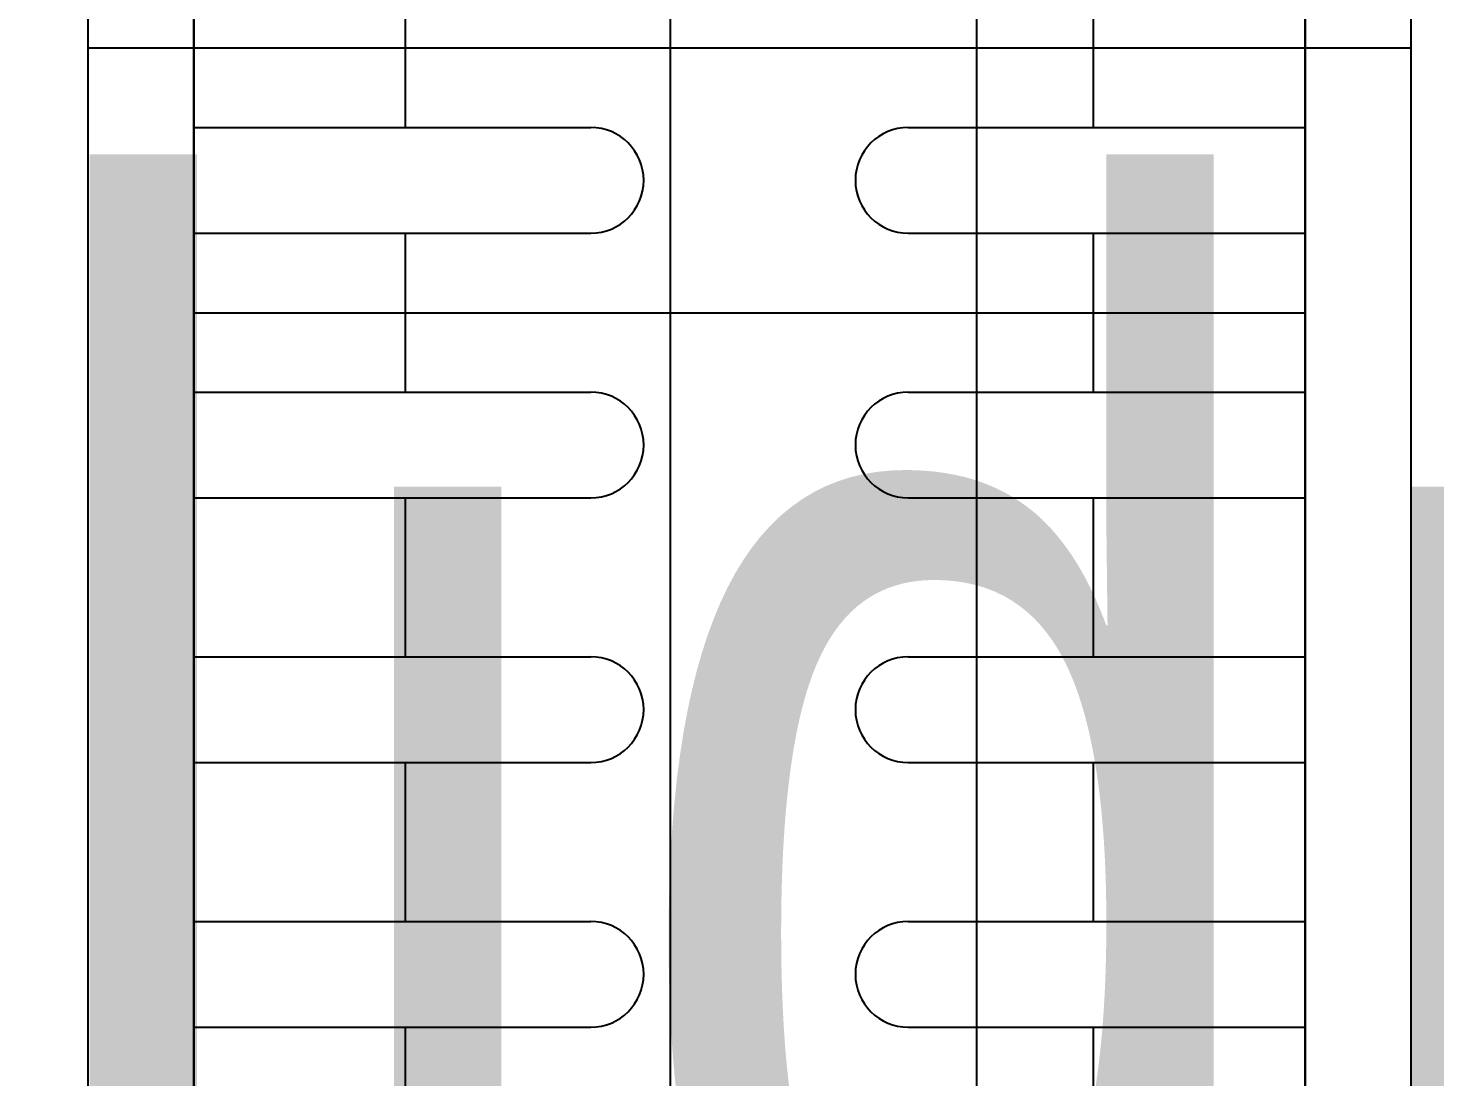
# Model space of a CAD drawing. Header units: inches. Extents: x 21 to 38546, y 13 to 15001.
# Drawn here: x 5545.92 to 5559.21, y 2339.5 to 2349.41 of the extents above; entities that cross this region are included whole.
import ezdxf

# ---------------------------------------------------------------- set-up
doc = ezdxf.new("R2010")
doc.units = ezdxf.units.IN
doc.header["$MEASUREMENT"] = 0
for name, color, linetype in [('pex_boru_dönüş', 5, 'Continuous'), ('pex_boru_gidiş', 1, 'Continuous'), ('RAST-IST-RADYATÖR-DİNAMİK BLOK', 83, 'Continuous')]:
    doc.layers.add(name, color=color, linetype=linetype)
doc.layers.add('Z_MİM_-KM-TEXT', color=8, linetype='Continuous', lineweight=25)
doc.styles.add('S1', font='arial.ttf', dxfattribs={"width": 0.75, "height": 11})

# ---------------------------------------------------------------- blocks, each defined once
blk = doc.blocks.new('IS_RADYATOR-PLAN-70')
at = {"layer": 'RAST-IST-RADYATÖR-DİNAMİK BLOK', "color": 7}
for p, q in [((60.75, 11.5), (60.75, 7.75)), ((61.75, 11.5), (61.75, 7.75)), ((63.25, 11.5), (63.25, 7.75)), ((64.25, 11.5), (64.25, 7.75)), ((65.75, 11.5), (65.75, 7.75)), ((66.75, 11.5), (66.75, 7.75)), ((60, 9.5), (60.75, 9.5)), ((61.75, 9.5), (62.5, 9.5)), ((62.5, 9.5), (63.25, 9.5)), ((64.25, 9.5), (65, 9.5)), ((65, 9.5), (65.75, 9.5)), ((66.75, 9.5), (67.5, 9.5)), ((60.75, 4.75), (60.75, 1)), ((61.75, 4.75), (61.75, 1)), ((63.25, 4.75), (63.25, 1)), ((64.25, 4.75), (64.25, 1)), ((65.75, 4.75), (65.75, 1)), ((66.75, 4.75), (66.75, 1)), ((60, 3), (60.75, 3)), ((61.75, 3), (62.5, 3)), ((62.5, 3), (63.25, 3)), ((64.25, 3), (65, 3)), ((65, 3), (65.75, 3)), ((66.75, 3), (67.5, 3))]:
    blk.add_line(p, q, dxfattribs=at)
at = {"layer": 'RAST-IST-RADYATÖR-DİNAMİK BLOK'}
for points in [[(0, 0), (70, 0), (70, 12.5), (0, 12.5)], [(2.5, 11.5), (67.5, 11.5), (67.5, 1), (2.5, 1)]]:
    blk.add_lwpolyline(points, dxfattribs=at)
at = {"layer": 'RAST-IST-RADYATÖR-DİNAMİK BLOK', "color": 7}
for centre, start, end in [((61.25, 7.75), 180, 0), ((63.75, 7.75), 180, 0), ((66.25, 7.75), 180, 0), ((61.25, 4.75), 0, 180), ((63.75, 4.75), 0, 180), ((66.25, 4.75), 0, 180)]:
    blk.add_arc(centre, 0.5, start, end, dxfattribs=at)
blk = doc.blocks.new('IS_RADYATOR-PLAN-80')
at = {"layer": 'RAST-IST-RADYATÖR-DİNAMİK BLOK', "color": 7}
for p, q in [((60.75, 11.5), (60.75, 7.75)), ((61.75, 11.5), (61.75, 7.75)), ((63.25, 11.5), (63.25, 7.75)), ((64.25, 11.5), (64.25, 7.75)), ((65.75, 11.5), (65.75, 7.75)), ((66.75, 11.5), (66.75, 7.75)), ((68.25, 11.5), (68.25, 7.75)), ((69.25, 11.5), (69.25, 7.75)), ((60, 9.5), (60.75, 9.5)), ((61.75, 9.5), (62.5, 9.5)), ((62.5, 9.5), (63.25, 9.5)), ((64.25, 9.5), (65, 9.5)), ((65, 9.5), (65.75, 9.5)), ((66.75, 9.5), (67.5, 9.5)), ((67.5, 9.5), (68.25, 9.5)), ((69.25, 9.5), (70, 9.5)), ((70, 9.5), (70.75, 9.5)), ((60.75, 4.75), (60.75, 1)), ((61.75, 4.75), (61.75, 1)), ((63.25, 4.75), (63.25, 1)), ((64.25, 4.75), (64.25, 1)), ((65.75, 4.75), (65.75, 1)), ((66.75, 4.75), (66.75, 1)), ((68.25, 4.75), (68.25, 1)), ((69.25, 4.75), (69.25, 1)), ((60, 3), (60.75, 3)), ((61.75, 3), (62.5, 3)), ((62.5, 3), (63.25, 3)), ((64.25, 3), (65, 3)), ((65, 3), (65.75, 3)), ((66.75, 3), (67.5, 3)), ((67.5, 3), (68.25, 3)), ((69.25, 3), (70, 3)), ((70, 3), (70.75, 3))]:
    blk.add_line(p, q, dxfattribs=at)
at = {"layer": 'RAST-IST-RADYATÖR-DİNAMİK BLOK'}
for points in [[(0, 0), (80, 0), (80, 12.5), (0, 12.5)], [(2.5, 11.5), (77.5, 11.5), (77.5, 1), (2.5, 1)]]:
    blk.add_lwpolyline(points, dxfattribs=at)
at = {"layer": 'RAST-IST-RADYATÖR-DİNAMİK BLOK', "color": 7}
for centre, start, end in [((61.25, 7.75), 180, 0), ((63.75, 7.75), 180, 0), ((66.25, 7.75), 180, 0), ((68.75, 7.75), 180, 0), ((61.25, 4.75), 0, 180), ((63.75, 4.75), 0, 180), ((66.25, 4.75), 0, 180), ((68.75, 4.75), 0, 180)]:
    blk.add_arc(centre, 0.5, start, end, dxfattribs=at)
blk = doc.blocks.new('IS_RADYATOR-PLAN-90')
at = {"layer": 'RAST-IST-RADYATÖR-DİNAMİK BLOK', "color": 7}
for p, q in [((60.75, 11.5), (60.75, 7.75)), ((61.75, 11.5), (61.75, 7.75)), ((63.25, 11.5), (63.25, 7.75)), ((64.25, 11.5), (64.25, 7.75)), ((65.75, 11.5), (65.75, 7.75)), ((66.75, 11.5), (66.75, 7.75)), ((68.25, 11.5), (68.25, 7.75)), ((69.25, 11.5), (69.25, 7.75)), ((60, 9.5), (60.75, 9.5)), ((61.75, 9.5), (62.5, 9.5)), ((62.5, 9.5), (63.25, 9.5)), ((64.25, 9.5), (65, 9.5)), ((65, 9.5), (65.75, 9.5)), ((66.75, 9.5), (67.5, 9.5)), ((67.5, 9.5), (68.25, 9.5)), ((69.25, 9.5), (70, 9.5)), ((70, 9.5), (70.75, 9.5)), ((60.75, 4.75), (60.75, 1)), ((61.75, 4.75), (61.75, 1)), ((63.25, 4.75), (63.25, 1)), ((64.25, 4.75), (64.25, 1)), ((65.75, 4.75), (65.75, 1)), ((66.75, 4.75), (66.75, 1)), ((68.25, 4.75), (68.25, 1)), ((69.25, 4.75), (69.25, 1)), ((60, 3), (60.75, 3)), ((61.75, 3), (62.5, 3)), ((62.5, 3), (63.25, 3)), ((64.25, 3), (65, 3)), ((65, 3), (65.75, 3)), ((66.75, 3), (67.5, 3)), ((67.5, 3), (68.25, 3)), ((69.25, 3), (70, 3)), ((70, 3), (70.75, 3))]:
    blk.add_line(p, q, dxfattribs=at)
at = {"layer": 'RAST-IST-RADYATÖR-DİNAMİK BLOK'}
for points in [[(0, 0), (90, 0), (90, 12.5), (0, 12.5)], [(2.5, 11.5), (87.5, 11.5), (87.5, 1), (2.5, 1)]]:
    blk.add_lwpolyline(points, dxfattribs=at)
at = {"layer": 'RAST-IST-RADYATÖR-DİNAMİK BLOK', "color": 7}
for centre, start, end in [((61.25, 7.75), 180, 0), ((63.75, 7.75), 180, 0), ((66.25, 7.75), 180, 0), ((68.75, 7.75), 180, 0), ((61.25, 4.75), 0, 180), ((63.75, 4.75), 0, 180), ((66.25, 4.75), 0, 180), ((68.75, 4.75), 0, 180)]:
    blk.add_arc(centre, 0.5, start, end, dxfattribs=at)
blk = doc.blocks.new('IS_RADYATOR-PLAN-100')
at = {"layer": 'RAST-IST-RADYATÖR-DİNAMİK BLOK', "color": 7}
for p, q in [((60.75, 11.5), (60.75, 7.75)), ((61.75, 11.5), (61.75, 7.75)), ((63.25, 11.5), (63.25, 7.75)), ((64.25, 11.5), (64.25, 7.75)), ((65.75, 11.5), (65.75, 7.75)), ((66.75, 11.5), (66.75, 7.75)), ((68.25, 11.5), (68.25, 7.75)), ((69.25, 11.5), (69.25, 7.75)), ((60, 9.5), (60.75, 9.5)), ((61.75, 9.5), (62.5, 9.5)), ((62.5, 9.5), (63.25, 9.5)), ((64.25, 9.5), (65, 9.5)), ((65, 9.5), (65.75, 9.5)), ((66.75, 9.5), (67.5, 9.5)), ((67.5, 9.5), (68.25, 9.5)), ((69.25, 9.5), (70, 9.5)), ((70, 9.5), (70.75, 9.5)), ((60.75, 4.75), (60.75, 1)), ((61.75, 4.75), (61.75, 1)), ((63.25, 4.75), (63.25, 1)), ((64.25, 4.75), (64.25, 1)), ((65.75, 4.75), (65.75, 1)), ((66.75, 4.75), (66.75, 1)), ((68.25, 4.75), (68.25, 1)), ((69.25, 4.75), (69.25, 1)), ((60, 3), (60.75, 3)), ((61.75, 3), (62.5, 3)), ((62.5, 3), (63.25, 3)), ((64.25, 3), (65, 3)), ((65, 3), (65.75, 3)), ((66.75, 3), (67.5, 3)), ((67.5, 3), (68.25, 3)), ((69.25, 3), (70, 3)), ((70, 3), (70.75, 3))]:
    blk.add_line(p, q, dxfattribs=at)
at = {"layer": 'RAST-IST-RADYATÖR-DİNAMİK BLOK'}
for points in [[(0, 0), (100, 0), (100, 12.5), (0, 12.5)], [(2.5, 11.5), (97.5, 11.5), (97.5, 1), (2.5, 1)]]:
    blk.add_lwpolyline(points, dxfattribs=at)
at = {"layer": 'RAST-IST-RADYATÖR-DİNAMİK BLOK', "color": 7}
for centre, start, end in [((61.25, 7.75), 180, 0), ((63.75, 7.75), 180, 0), ((66.25, 7.75), 180, 0), ((68.75, 7.75), 180, 0), ((61.25, 4.75), 0, 180), ((63.75, 4.75), 0, 180), ((66.25, 4.75), 0, 180), ((68.75, 4.75), 0, 180)]:
    blk.add_arc(centre, 0.5, start, end, dxfattribs=at)
blk = doc.blocks.new('IS_RADYATOR-PLAN-110')
at = {"layer": 'RAST-IST-RADYATÖR-DİNAMİK BLOK', "color": 7}
for p, q in [((60.75, 11.5), (60.75, 7.75)), ((61.75, 11.5), (61.75, 7.75)), ((63.25, 11.5), (63.25, 7.75)), ((64.25, 11.5), (64.25, 7.75)), ((65.75, 11.5), (65.75, 7.75)), ((66.75, 11.5), (66.75, 7.75)), ((68.25, 11.5), (68.25, 7.75)), ((69.25, 11.5), (69.25, 7.75)), ((60, 9.5), (60.75, 9.5)), ((61.75, 9.5), (62.5, 9.5)), ((62.5, 9.5), (63.25, 9.5)), ((64.25, 9.5), (65, 9.5)), ((65, 9.5), (65.75, 9.5)), ((66.75, 9.5), (67.5, 9.5)), ((67.5, 9.5), (68.25, 9.5)), ((69.25, 9.5), (70, 9.5)), ((70, 9.5), (70.75, 9.5)), ((60.75, 4.75), (60.75, 1)), ((61.75, 4.75), (61.75, 1)), ((63.25, 4.75), (63.25, 1)), ((64.25, 4.75), (64.25, 1)), ((65.75, 4.75), (65.75, 1)), ((66.75, 4.75), (66.75, 1)), ((68.25, 4.75), (68.25, 1)), ((69.25, 4.75), (69.25, 1)), ((60, 3), (60.75, 3)), ((61.75, 3), (62.5, 3)), ((62.5, 3), (63.25, 3)), ((64.25, 3), (65, 3)), ((65, 3), (65.75, 3)), ((66.75, 3), (67.5, 3)), ((67.5, 3), (68.25, 3)), ((69.25, 3), (70, 3)), ((70, 3), (70.75, 3))]:
    blk.add_line(p, q, dxfattribs=at)
at = {"layer": 'RAST-IST-RADYATÖR-DİNAMİK BLOK'}
for points in [[(0, 0), (110, 0), (110, 12.5), (0, 12.5)], [(2.5, 11.5), (107.5, 11.5), (107.5, 1), (2.5, 1)]]:
    blk.add_lwpolyline(points, dxfattribs=at)
at = {"layer": 'RAST-IST-RADYATÖR-DİNAMİK BLOK', "color": 7}
for centre, start, end in [((61.25, 7.75), 180, 0), ((63.75, 7.75), 180, 0), ((66.25, 7.75), 180, 0), ((68.75, 7.75), 180, 0), ((61.25, 4.75), 0, 180), ((63.75, 4.75), 0, 180), ((66.25, 4.75), 0, 180), ((68.75, 4.75), 0, 180)]:
    blk.add_arc(centre, 0.5, start, end, dxfattribs=at)
blk = doc.blocks.new('IS_RADYATOR-PLAN-120')
at = {"layer": 'RAST-IST-RADYATÖR-DİNAMİK BLOK', "color": 7}
for p, q in [((60.75, 11.5), (60.75, 7.75)), ((61.75, 11.5), (61.75, 7.75)), ((63.25, 11.5), (63.25, 7.75)), ((64.25, 11.5), (64.25, 7.75)), ((65.75, 11.5), (65.75, 7.75)), ((66.75, 11.5), (66.75, 7.75)), ((68.25, 11.5), (68.25, 7.75)), ((69.25, 11.5), (69.25, 7.75)), ((60, 9.5), (60.75, 9.5)), ((61.75, 9.5), (62.5, 9.5)), ((62.5, 9.5), (63.25, 9.5)), ((64.25, 9.5), (65, 9.5)), ((65, 9.5), (65.75, 9.5)), ((66.75, 9.5), (67.5, 9.5)), ((67.5, 9.5), (68.25, 9.5)), ((69.25, 9.5), (70, 9.5)), ((70, 9.5), (70.75, 9.5)), ((60.75, 4.75), (60.75, 1)), ((61.75, 4.75), (61.75, 1)), ((63.25, 4.75), (63.25, 1)), ((64.25, 4.75), (64.25, 1)), ((65.75, 4.75), (65.75, 1)), ((66.75, 4.75), (66.75, 1)), ((68.25, 4.75), (68.25, 1)), ((69.25, 4.75), (69.25, 1)), ((60, 3), (60.75, 3)), ((61.75, 3), (62.5, 3)), ((62.5, 3), (63.25, 3)), ((64.25, 3), (65, 3)), ((65, 3), (65.75, 3)), ((66.75, 3), (67.5, 3)), ((67.5, 3), (68.25, 3)), ((69.25, 3), (70, 3)), ((70, 3), (70.75, 3))]:
    blk.add_line(p, q, dxfattribs=at)
at = {"layer": 'RAST-IST-RADYATÖR-DİNAMİK BLOK'}
for points in [[(0, 0), (120, 0), (120, 12.5), (0, 12.5)], [(2.5, 11.5), (117.5, 11.5), (117.5, 1), (2.5, 1)]]:
    blk.add_lwpolyline(points, dxfattribs=at)
at = {"layer": 'RAST-IST-RADYATÖR-DİNAMİK BLOK', "color": 7}
for centre, start, end in [((61.25, 7.75), 180, 0), ((63.75, 7.75), 180, 0), ((66.25, 7.75), 180, 0), ((68.75, 7.75), 180, 0), ((61.25, 4.75), 0, 180), ((63.75, 4.75), 0, 180), ((66.25, 4.75), 0, 180), ((68.75, 4.75), 0, 180)]:
    blk.add_arc(centre, 0.5, start, end, dxfattribs=at)
blk = doc.blocks.new('IS_RADYATOR-PLAN-130')
at = {"layer": 'RAST-IST-RADYATÖR-DİNAMİK BLOK', "color": 7}
for p, q in [((60.75, 11.5), (60.75, 7.75)), ((61.75, 11.5), (61.75, 7.75)), ((63.25, 11.5), (63.25, 7.75)), ((64.25, 11.5), (64.25, 7.75)), ((65.75, 11.5), (65.75, 7.75)), ((66.75, 11.5), (66.75, 7.75)), ((68.25, 11.5), (68.25, 7.75)), ((69.25, 11.5), (69.25, 7.75)), ((60, 9.5), (60.75, 9.5)), ((61.75, 9.5), (62.5, 9.5)), ((62.5, 9.5), (63.25, 9.5)), ((64.25, 9.5), (65, 9.5)), ((65, 9.5), (65.75, 9.5)), ((66.75, 9.5), (67.5, 9.5)), ((67.5, 9.5), (68.25, 9.5)), ((69.25, 9.5), (70, 9.5)), ((70, 9.5), (70.75, 9.5)), ((60.75, 4.75), (60.75, 1)), ((61.75, 4.75), (61.75, 1)), ((63.25, 4.75), (63.25, 1)), ((64.25, 4.75), (64.25, 1)), ((65.75, 4.75), (65.75, 1)), ((66.75, 4.75), (66.75, 1)), ((68.25, 4.75), (68.25, 1)), ((69.25, 4.75), (69.25, 1)), ((60, 3), (60.75, 3)), ((61.75, 3), (62.5, 3)), ((62.5, 3), (63.25, 3)), ((64.25, 3), (65, 3)), ((65, 3), (65.75, 3)), ((66.75, 3), (67.5, 3)), ((67.5, 3), (68.25, 3)), ((69.25, 3), (70, 3)), ((70, 3), (70.75, 3))]:
    blk.add_line(p, q, dxfattribs=at)
at = {"layer": 'RAST-IST-RADYATÖR-DİNAMİK BLOK'}
for points in [[(0, 0), (130, 0), (130, 12.5), (0, 12.5)], [(2.5, 11.5), (127.5, 11.5), (127.5, 1), (2.5, 1)]]:
    blk.add_lwpolyline(points, dxfattribs=at)
at = {"layer": 'RAST-IST-RADYATÖR-DİNAMİK BLOK', "color": 7}
for centre, start, end in [((61.25, 7.75), 180, 0), ((63.75, 7.75), 180, 0), ((66.25, 7.75), 180, 0), ((68.75, 7.75), 180, 0), ((61.25, 4.75), 0, 180), ((63.75, 4.75), 0, 180), ((66.25, 4.75), 0, 180), ((68.75, 4.75), 0, 180)]:
    blk.add_arc(centre, 0.5, start, end, dxfattribs=at)
blk = doc.blocks.new('IS_RADYATOR-PLAN-140')
at = {"layer": 'RAST-IST-RADYATÖR-DİNAMİK BLOK', "color": 7}
for p, q in [((60.75, 11.5), (60.75, 7.75)), ((61.75, 11.5), (61.75, 7.75)), ((63.25, 11.5), (63.25, 7.75)), ((64.25, 11.5), (64.25, 7.75)), ((65.75, 11.5), (65.75, 7.75)), ((66.75, 11.5), (66.75, 7.75)), ((68.25, 11.5), (68.25, 7.75)), ((69.25, 11.5), (69.25, 7.75)), ((60, 9.5), (60.75, 9.5)), ((61.75, 9.5), (62.5, 9.5)), ((62.5, 9.5), (63.25, 9.5)), ((64.25, 9.5), (65, 9.5)), ((65, 9.5), (65.75, 9.5)), ((66.75, 9.5), (67.5, 9.5)), ((67.5, 9.5), (68.25, 9.5)), ((69.25, 9.5), (70, 9.5)), ((70, 9.5), (70.75, 9.5)), ((60.75, 4.75), (60.75, 1)), ((61.75, 4.75), (61.75, 1)), ((63.25, 4.75), (63.25, 1)), ((64.25, 4.75), (64.25, 1)), ((65.75, 4.75), (65.75, 1)), ((66.75, 4.75), (66.75, 1)), ((68.25, 4.75), (68.25, 1)), ((69.25, 4.75), (69.25, 1)), ((60, 3), (60.75, 3)), ((61.75, 3), (62.5, 3)), ((62.5, 3), (63.25, 3)), ((64.25, 3), (65, 3)), ((65, 3), (65.75, 3)), ((66.75, 3), (67.5, 3)), ((67.5, 3), (68.25, 3)), ((69.25, 3), (70, 3)), ((70, 3), (70.75, 3))]:
    blk.add_line(p, q, dxfattribs=at)
at = {"layer": 'RAST-IST-RADYATÖR-DİNAMİK BLOK'}
for points in [[(0, 0), (140, 0), (140, 12.5), (0, 12.5)], [(2.5, 11.5), (137.5, 11.5), (137.5, 1), (2.5, 1)]]:
    blk.add_lwpolyline(points, dxfattribs=at)
at = {"layer": 'RAST-IST-RADYATÖR-DİNAMİK BLOK', "color": 7}
for centre, start, end in [((61.25, 7.75), 180, 0), ((63.75, 7.75), 180, 0), ((66.25, 7.75), 180, 0), ((68.75, 7.75), 180, 0), ((61.25, 4.75), 0, 180), ((63.75, 4.75), 0, 180), ((66.25, 4.75), 0, 180), ((68.75, 4.75), 0, 180)]:
    blk.add_arc(centre, 0.5, start, end, dxfattribs=at)
blk = doc.blocks.new('IS_RADYATOR-PLAN-150')
at = {"layer": 'RAST-IST-RADYATÖR-DİNAMİK BLOK', "color": 7}
for p, q in [((60.75, 11.5), (60.75, 7.75)), ((61.75, 11.5), (61.75, 7.75)), ((63.25, 11.5), (63.25, 7.75)), ((64.25, 11.5), (64.25, 7.75)), ((65.75, 11.5), (65.75, 7.75)), ((66.75, 11.5), (66.75, 7.75)), ((68.25, 11.5), (68.25, 7.75)), ((69.25, 11.5), (69.25, 7.75)), ((60, 9.5), (60.75, 9.5)), ((61.75, 9.5), (62.5, 9.5)), ((62.5, 9.5), (63.25, 9.5)), ((64.25, 9.5), (65, 9.5)), ((65, 9.5), (65.75, 9.5)), ((66.75, 9.5), (67.5, 9.5)), ((67.5, 9.5), (68.25, 9.5)), ((69.25, 9.5), (70, 9.5)), ((70, 9.5), (70.75, 9.5)), ((60.75, 4.75), (60.75, 1)), ((61.75, 4.75), (61.75, 1)), ((63.25, 4.75), (63.25, 1)), ((64.25, 4.75), (64.25, 1)), ((65.75, 4.75), (65.75, 1)), ((66.75, 4.75), (66.75, 1)), ((68.25, 4.75), (68.25, 1)), ((69.25, 4.75), (69.25, 1)), ((60, 3), (60.75, 3)), ((61.75, 3), (62.5, 3)), ((62.5, 3), (63.25, 3)), ((64.25, 3), (65, 3)), ((65, 3), (65.75, 3)), ((66.75, 3), (67.5, 3)), ((67.5, 3), (68.25, 3)), ((69.25, 3), (70, 3)), ((70, 3), (70.75, 3))]:
    blk.add_line(p, q, dxfattribs=at)
at = {"layer": 'RAST-IST-RADYATÖR-DİNAMİK BLOK'}
for points in [[(-5, 0), (145, 0), (145, 12.5), (-5, 12.5)], [(-2.5, 11.5), (142.5, 11.5), (142.5, 1), (-2.5, 1)]]:
    blk.add_lwpolyline(points, dxfattribs=at)
at = {"layer": 'RAST-IST-RADYATÖR-DİNAMİK BLOK', "color": 7}
for centre, start, end in [((61.25, 7.75), 180, 0), ((63.75, 7.75), 180, 0), ((66.25, 7.75), 180, 0), ((68.75, 7.75), 180, 0), ((61.25, 4.75), 0, 180), ((63.75, 4.75), 0, 180), ((66.25, 4.75), 0, 180), ((68.75, 4.75), 0, 180)]:
    blk.add_arc(centre, 0.5, start, end, dxfattribs=at)
blk = doc.blocks.new('IS_RADYATOR-PLAN-160')
at = {"layer": 'RAST-IST-RADYATÖR-DİNAMİK BLOK', "color": 7}
for p, q in [((60.75, 11.5), (60.75, 7.75)), ((61.75, 11.5), (61.75, 7.75)), ((63.25, 11.5), (63.25, 7.75)), ((64.25, 11.5), (64.25, 7.75)), ((65.75, 11.5), (65.75, 7.75)), ((66.75, 11.5), (66.75, 7.75)), ((68.25, 11.5), (68.25, 7.75)), ((69.25, 11.5), (69.25, 7.75)), ((60, 9.5), (60.75, 9.5)), ((61.75, 9.5), (62.5, 9.5)), ((62.5, 9.5), (63.25, 9.5)), ((64.25, 9.5), (65, 9.5)), ((65, 9.5), (65.75, 9.5)), ((66.75, 9.5), (67.5, 9.5)), ((67.5, 9.5), (68.25, 9.5)), ((69.25, 9.5), (70, 9.5)), ((70, 9.5), (70.75, 9.5)), ((60.75, 4.75), (60.75, 1)), ((61.75, 4.75), (61.75, 1)), ((63.25, 4.75), (63.25, 1)), ((64.25, 4.75), (64.25, 1)), ((65.75, 4.75), (65.75, 1)), ((66.75, 4.75), (66.75, 1)), ((68.25, 4.75), (68.25, 1)), ((69.25, 4.75), (69.25, 1)), ((60, 3), (60.75, 3)), ((61.75, 3), (62.5, 3)), ((62.5, 3), (63.25, 3)), ((64.25, 3), (65, 3)), ((65, 3), (65.75, 3)), ((66.75, 3), (67.5, 3)), ((67.5, 3), (68.25, 3)), ((69.25, 3), (70, 3)), ((70, 3), (70.75, 3))]:
    blk.add_line(p, q, dxfattribs=at)
at = {"layer": 'RAST-IST-RADYATÖR-DİNAMİK BLOK'}
for points in [[(-5, 0), (155, 0), (155, 12.5), (-5, 12.5)], [(-2.5, 11.5), (152.5, 11.5), (152.5, 1), (-2.5, 1)]]:
    blk.add_lwpolyline(points, dxfattribs=at)
at = {"layer": 'RAST-IST-RADYATÖR-DİNAMİK BLOK', "color": 7}
for centre, start, end in [((61.25, 7.75), 180, 0), ((63.75, 7.75), 180, 0), ((66.25, 7.75), 180, 0), ((68.75, 7.75), 180, 0), ((61.25, 4.75), 0, 180), ((63.75, 4.75), 0, 180), ((66.25, 4.75), 0, 180), ((68.75, 4.75), 0, 180)]:
    blk.add_arc(centre, 0.5, start, end, dxfattribs=at)
blk = doc.blocks.new('IS_RADYATOR-PLAN-170')
at = {"layer": 'RAST-IST-RADYATÖR-DİNAMİK BLOK', "color": 7}
for p, q in [((60.75, 11.5), (60.75, 7.75)), ((61.75, 11.5), (61.75, 7.75)), ((63.25, 11.5), (63.25, 7.75)), ((64.25, 11.5), (64.25, 7.75)), ((65.75, 11.5), (65.75, 7.75)), ((66.75, 11.5), (66.75, 7.75)), ((68.25, 11.5), (68.25, 7.75)), ((69.25, 11.5), (69.25, 7.75)), ((60, 9.5), (60.75, 9.5)), ((61.75, 9.5), (62.5, 9.5)), ((62.5, 9.5), (63.25, 9.5)), ((64.25, 9.5), (65, 9.5)), ((65, 9.5), (65.75, 9.5)), ((66.75, 9.5), (67.5, 9.5)), ((67.5, 9.5), (68.25, 9.5)), ((69.25, 9.5), (70, 9.5)), ((70, 9.5), (70.75, 9.5)), ((60.75, 4.75), (60.75, 1)), ((61.75, 4.75), (61.75, 1)), ((63.25, 4.75), (63.25, 1)), ((64.25, 4.75), (64.25, 1)), ((65.75, 4.75), (65.75, 1)), ((66.75, 4.75), (66.75, 1)), ((68.25, 4.75), (68.25, 1)), ((69.25, 4.75), (69.25, 1)), ((60, 3), (60.75, 3)), ((61.75, 3), (62.5, 3)), ((62.5, 3), (63.25, 3)), ((64.25, 3), (65, 3)), ((65, 3), (65.75, 3)), ((66.75, 3), (67.5, 3)), ((67.5, 3), (68.25, 3)), ((69.25, 3), (70, 3)), ((70, 3), (70.75, 3))]:
    blk.add_line(p, q, dxfattribs=at)
at = {"layer": 'RAST-IST-RADYATÖR-DİNAMİK BLOK'}
for points in [[(-5, 0), (165, 0), (165, 12.5), (-5, 12.5)], [(-2.5, 11.5), (162.5, 11.5), (162.5, 1), (-2.5, 1)]]:
    blk.add_lwpolyline(points, dxfattribs=at)
at = {"layer": 'RAST-IST-RADYATÖR-DİNAMİK BLOK', "color": 7}
for centre, start, end in [((61.25, 7.75), 180, 0), ((63.75, 7.75), 180, 0), ((66.25, 7.75), 180, 0), ((68.75, 7.75), 180, 0), ((61.25, 4.75), 0, 180), ((63.75, 4.75), 0, 180), ((66.25, 4.75), 0, 180), ((68.75, 4.75), 0, 180)]:
    blk.add_arc(centre, 0.5, start, end, dxfattribs=at)
blk = doc.blocks.new('IS_RADYATOR-PLAN-180')
at = {"layer": 'RAST-IST-RADYATÖR-DİNAMİK BLOK', "color": 7}
for p, q in [((60.75, 11.5), (60.75, 7.75)), ((61.75, 11.5), (61.75, 7.75)), ((63.25, 11.5), (63.25, 7.75)), ((64.25, 11.5), (64.25, 7.75)), ((65.75, 11.5), (65.75, 7.75)), ((66.75, 11.5), (66.75, 7.75)), ((68.25, 11.5), (68.25, 7.75)), ((69.25, 11.5), (69.25, 7.75)), ((60, 9.5), (60.75, 9.5)), ((61.75, 9.5), (62.5, 9.5)), ((62.5, 9.5), (63.25, 9.5)), ((64.25, 9.5), (65, 9.5)), ((65, 9.5), (65.75, 9.5)), ((66.75, 9.5), (67.5, 9.5)), ((67.5, 9.5), (68.25, 9.5)), ((69.25, 9.5), (70, 9.5)), ((70, 9.5), (70.75, 9.5)), ((60.75, 4.75), (60.75, 1)), ((61.75, 4.75), (61.75, 1)), ((63.25, 4.75), (63.25, 1)), ((64.25, 4.75), (64.25, 1)), ((65.75, 4.75), (65.75, 1)), ((66.75, 4.75), (66.75, 1)), ((68.25, 4.75), (68.25, 1)), ((69.25, 4.75), (69.25, 1)), ((60, 3), (60.75, 3)), ((61.75, 3), (62.5, 3)), ((62.5, 3), (63.25, 3)), ((64.25, 3), (65, 3)), ((65, 3), (65.75, 3)), ((66.75, 3), (67.5, 3)), ((67.5, 3), (68.25, 3)), ((69.25, 3), (70, 3)), ((70, 3), (70.75, 3))]:
    blk.add_line(p, q, dxfattribs=at)
at = {"layer": 'RAST-IST-RADYATÖR-DİNAMİK BLOK'}
for points in [[(-5, 0), (175, 0), (175, 12.5), (-5, 12.5)], [(-2.5, 11.5), (172.5, 11.5), (172.5, 1), (-2.5, 1)]]:
    blk.add_lwpolyline(points, dxfattribs=at)
at = {"layer": 'RAST-IST-RADYATÖR-DİNAMİK BLOK', "color": 7}
for centre, start, end in [((61.25, 7.75), 180, 0), ((63.75, 7.75), 180, 0), ((66.25, 7.75), 180, 0), ((68.75, 7.75), 180, 0), ((61.25, 4.75), 0, 180), ((63.75, 4.75), 0, 180), ((66.25, 4.75), 0, 180), ((68.75, 4.75), 0, 180)]:
    blk.add_arc(centre, 0.5, start, end, dxfattribs=at)
blk = doc.blocks.new('IS_RADYATOR-PLAN-190')
at = {"layer": 'RAST-IST-RADYATÖR-DİNAMİK BLOK', "color": 7}
for p, q in [((60.75, 11.5), (60.75, 7.75)), ((61.75, 11.5), (61.75, 7.75)), ((63.25, 11.5), (63.25, 7.75)), ((64.25, 11.5), (64.25, 7.75)), ((65.75, 11.5), (65.75, 7.75)), ((66.75, 11.5), (66.75, 7.75)), ((68.25, 11.5), (68.25, 7.75)), ((69.25, 11.5), (69.25, 7.75)), ((60, 9.5), (60.75, 9.5)), ((61.75, 9.5), (62.5, 9.5)), ((62.5, 9.5), (63.25, 9.5)), ((64.25, 9.5), (65, 9.5)), ((65, 9.5), (65.75, 9.5)), ((66.75, 9.5), (67.5, 9.5)), ((67.5, 9.5), (68.25, 9.5)), ((69.25, 9.5), (70, 9.5)), ((70, 9.5), (70.75, 9.5)), ((60.75, 4.75), (60.75, 1)), ((61.75, 4.75), (61.75, 1)), ((63.25, 4.75), (63.25, 1)), ((64.25, 4.75), (64.25, 1)), ((65.75, 4.75), (65.75, 1)), ((66.75, 4.75), (66.75, 1)), ((68.25, 4.75), (68.25, 1)), ((69.25, 4.75), (69.25, 1)), ((60, 3), (60.75, 3)), ((61.75, 3), (62.5, 3)), ((62.5, 3), (63.25, 3)), ((64.25, 3), (65, 3)), ((65, 3), (65.75, 3)), ((66.75, 3), (67.5, 3)), ((67.5, 3), (68.25, 3)), ((69.25, 3), (70, 3)), ((70, 3), (70.75, 3))]:
    blk.add_line(p, q, dxfattribs=at)
at = {"layer": 'RAST-IST-RADYATÖR-DİNAMİK BLOK'}
for points in [[(-5, 0), (185, 0), (185, 12.5), (-5, 12.5)], [(182.5, 11.5), (-2.5, 11.5), (-2.5, 1), (182.5, 1)]]:
    blk.add_lwpolyline(points, dxfattribs=at)
at = {"layer": 'RAST-IST-RADYATÖR-DİNAMİK BLOK', "color": 7}
for centre, start, end in [((61.25, 7.75), 180, 0), ((63.75, 7.75), 180, 0), ((66.25, 7.75), 180, 0), ((68.75, 7.75), 180, 0), ((61.25, 4.75), 0, 180), ((63.75, 4.75), 0, 180), ((66.25, 4.75), 0, 180), ((68.75, 4.75), 0, 180)]:
    blk.add_arc(centre, 0.5, start, end, dxfattribs=at)
blk = doc.blocks.new('IS_RADYATOR-PLAN-200')
at = {"layer": 'RAST-IST-RADYATÖR-DİNAMİK BLOK', "color": 7}
for p, q in [((65.75, 11.5), (65.75, 7.75)), ((66.75, 11.5), (66.75, 7.75)), ((68.25, 11.5), (68.25, 7.75)), ((69.25, 11.5), (69.25, 7.75)), ((70.75, 11.5), (70.75, 7.75)), ((71.75, 11.5), (71.75, 7.75)), ((73.25, 11.5), (73.25, 7.75)), ((74.25, 11.5), (74.25, 7.75)), ((65, 9.5), (65.75, 9.5)), ((66.75, 9.5), (67.5, 9.5)), ((67.5, 9.5), (68.25, 9.5)), ((69.25, 9.5), (70, 9.5)), ((70, 9.5), (70.75, 9.5)), ((71.75, 9.5), (72.5, 9.5)), ((72.5, 9.5), (73.25, 9.5)), ((74.25, 9.5), (75, 9.5)), ((75, 9.5), (75.75, 9.5)), ((65.75, 4.75), (65.75, 1)), ((66.75, 4.75), (66.75, 1)), ((68.25, 4.75), (68.25, 1)), ((69.25, 4.75), (69.25, 1)), ((70.75, 4.75), (70.75, 1)), ((71.75, 4.75), (71.75, 1)), ((73.25, 4.75), (73.25, 1)), ((74.25, 4.75), (74.25, 1)), ((65, 3), (65.75, 3)), ((66.75, 3), (67.5, 3)), ((67.5, 3), (68.25, 3)), ((69.25, 3), (70, 3)), ((70, 3), (70.75, 3)), ((71.75, 3), (72.5, 3)), ((72.5, 3), (73.25, 3)), ((74.25, 3), (75, 3)), ((75, 3), (75.75, 3))]:
    blk.add_line(p, q, dxfattribs=at)
at = {"layer": 'RAST-IST-RADYATÖR-DİNAMİK BLOK'}
for points in [[(0, 0), (200, 0), (200, 12.5), (0, 12.5)], [(2.5, 11.5), (197.5, 11.5), (197.5, 1), (2.5, 1)]]:
    blk.add_lwpolyline(points, dxfattribs=at)
at = {"layer": 'RAST-IST-RADYATÖR-DİNAMİK BLOK', "color": 7}
for centre, start, end in [((66.25, 7.75), 180, 0), ((68.75, 7.75), 180, 0), ((71.25, 7.75), 180, 0), ((73.75, 7.75), 180, 0), ((66.25, 4.75), 0, 180), ((68.75, 4.75), 0, 180), ((71.25, 4.75), 0, 180), ((73.75, 4.75), 0, 180)]:
    blk.add_arc(centre, 0.5, start, end, dxfattribs=at)
blk = doc.blocks.new('IS_U4736')
for name, p in [('IS_RADYATOR-PLAN-70', (0, 0)), ('IS_RADYATOR-PLAN-80', (0, 0)), ('IS_RADYATOR-PLAN-90', (0, 0)), ('IS_RADYATOR-PLAN-100', (0, 0)), ('IS_RADYATOR-PLAN-110', (0, 0)), ('IS_RADYATOR-PLAN-120', (0, 0)), ('IS_RADYATOR-PLAN-130', (0, 0)), ('IS_RADYATOR-PLAN-140', (0, 0)), ('IS_RADYATOR-PLAN-150', (0, 0)), ('IS_RADYATOR-PLAN-160', (0, 0)), ('IS_RADYATOR-PLAN-170', (0, 0)), ('IS_RADYATOR-PLAN-180', (0, 0)), ('IS_RADYATOR-PLAN-190', (0, 0)), ('IS_RADYATOR-PLAN-200', (-5, 0))]:
    blk.add_blockref(name, p)

msp = doc.modelspace()

# ---------------------------------------------------------------- linework, layer by layer
at = {"layer": 'pex_boru_dönüş'}
msp.add_lwpolyline([(6225.784, 1876.331), (6225.784, 1818.231), (5559.884, 1818.231), (5559.884, 2550.264), (5551.987, 2550.264), (5551.987, 2271.22)], dxfattribs=at)
at = {"layer": 'pex_boru_gidiş'}
msp.add_lwpolyline([(6230.784, 1869.331), (6230.784, 1813.231), (5554.884, 1813.231), (5554.884, 2550.264), (5551.987, 2550.264), (5551.987, 2276.22)], dxfattribs=at)

# ---------------------------------------------------------------- block references
at = {"layer": 'RAST-IST-RADYATÖR-DİNAMİK BLOK', "rotation": 90}
msp.add_blockref('IS_U4736', (5558.988, 2279.22), dxfattribs=at)

# ---------------------------------------------------------------- texts
at = {"layer": 'Z_MİM_-KM-TEXT', "color": 7, "ltscale": 0.2, "insert": (5450.118, 2365.967), "char_height": 11, "attachment_point": 1, "style": 'S1'}
msp.add_mtext_dynamic_manual_height_columns('\\pxqc;DOLAP \\P(Tefriş amaçlıdır)', width=150.23841, gutter_width=12.5, heights=[0], dxfattribs=at)

doc.saveas('drawing.dxf')
